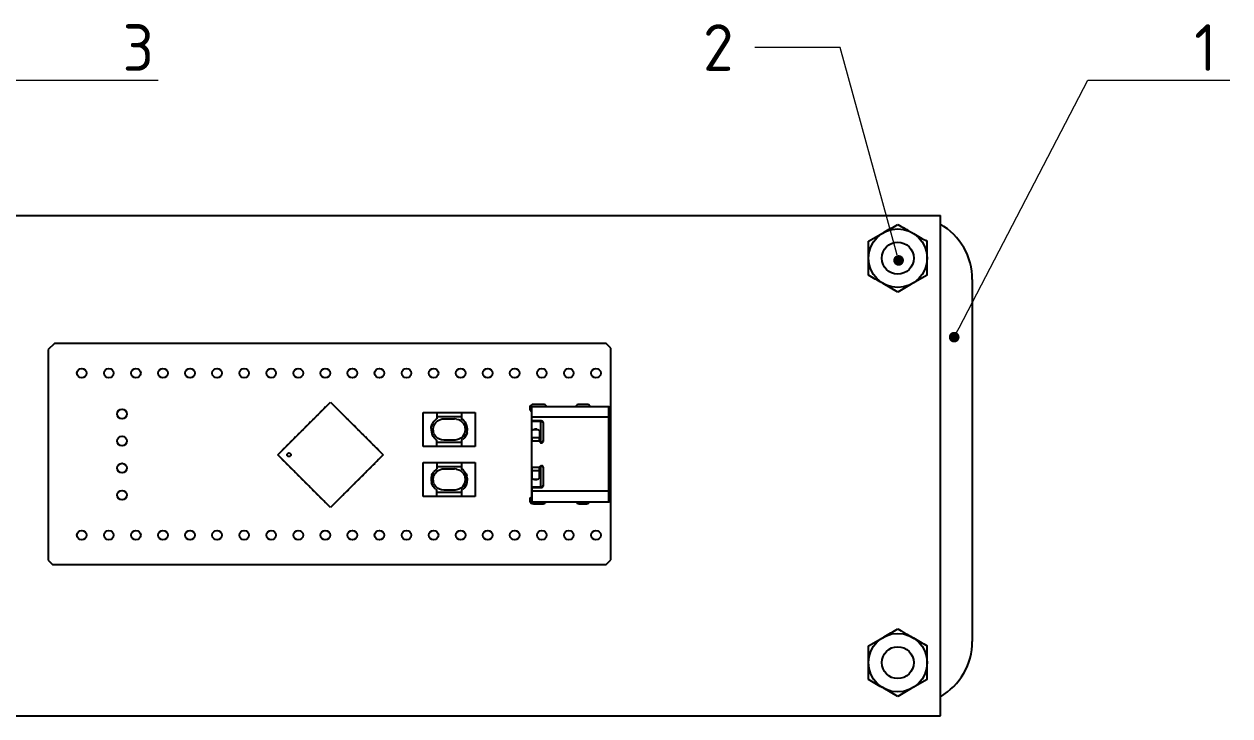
# Model space of a CAD drawing. Header units: millimetres. Extents: x 16604 to 36223, y 4309 to 8014.
# Drawn here: x 19460.4 to 19573.6, y 5281.8 to 5346.8 of the extents above; entities that cross this region are included whole.
import ezdxf
from ezdxf import colors
from ezdxf.entities.mleader import LeaderData, LeaderLine
from ezdxf.math import Vec2, Vec3

# ---------------------------------------------------------------- set-up
doc = ezdxf.new("R2010")
doc.units = ezdxf.units.MM
doc.layers.get('0').update_dxf_attribs({"lineweight": 35})
doc.layers.add('Nét mảnh', color=130, linetype='Continuous', lineweight=13)
doc.styles.get("Standard").update_dxf_attribs({"font": '', "height": 4.375})
doc.styles.get('Standard').set_extended_font_data('TCVN 7284')

# ---------------------------------------------------------------- blocks, each defined once
blk = doc.blocks.new('_Dot')
at = {"color": 0, "linetype": 'ByBlock', "lineweight": -2}
blk.add_line((-0.5, 0), (-1, 0), dxfattribs=at)
at = {"color": 0, "linetype": 'ByBlock', "const_width": 0.5}
blk.add_lwpolyline([(-0.25, 0, 1), (0.25, 0, 1)], format="xyb", close=True, dxfattribs=at)

msp = doc.modelspace()

# ---------------------------------------------------------------- linework, layer by layer
at = {"color": 7, "linetype": 'Continuous', "lineweight": 25}
for p, q in [((19424.48, 5328.8), (19546.41, 5328.8)), ((19546.41, 5281.8), (19546.41, 5328.8)), ((19539.66, 5326.39), (19541.03, 5327.18)), ((19545.16, 5323.21), (19543.78, 5322.42)), ((19549.41, 5322.8), (19549.41, 5288.8)), ((19542.41, 5321.62), (19541.03, 5322.42)), ((19463.25, 5316.79), (19462.67, 5316.21)), ((19462.67, 5316.21), (19462.67, 5296.42)), ((19515.04, 5316.79), (19463.25, 5316.79)), ((19515.47, 5316.36), (19515.04, 5316.79)), ((19515.47, 5296.45), (19515.47, 5316.36)), ((19484.21, 5306.33), (19489.16, 5311.28)), ((19488.36, 5310.49), (19488.18, 5310.31)), ((19488.36, 5310.49), (19488.36, 5310.48)), ((19488.71, 5310.84), (19488.53, 5310.66)), ((19488.54, 5310.66), (19488.53, 5310.66)), ((19488.71, 5310.84), (19488.72, 5310.83)), ((19489.16, 5311.28), (19494.11, 5306.33)), ((19489.61, 5310.84), (19489.6, 5310.83)), ((19489.79, 5310.66), (19489.61, 5310.84)), ((19489.79, 5310.66), (19489.78, 5310.66)), ((19489.96, 5310.49), (19489.95, 5310.48)), ((19490.14, 5310.31), (19489.96, 5310.49)), ((19515.29, 5310.85), (19508.05, 5310.85)), ((19508.05, 5309.63), (19508.05, 5310.85)), ((19509.12, 5311.07), (19508.22, 5311.07)), ((19513.21, 5311.07), (19512.51, 5311.07)), ((19515.29, 5301.91), (19515.29, 5310.85)), ((19487.3, 5309.43), (19487.12, 5309.25)), ((19487.12, 5309.25), (19487.13, 5309.24)), ((19487.3, 5309.43), (19487.3, 5309.42)), ((19487.65, 5309.78), (19487.47, 5309.6)), ((19487.47, 5309.6), (19487.48, 5309.6)), ((19487.65, 5309.78), (19487.66, 5309.77)), ((19488, 5310.13), (19487.83, 5309.96)), ((19487.83, 5309.96), (19487.83, 5309.95)), ((19488, 5310.13), (19488.01, 5310.13)), ((19488.18, 5310.31), (19488.19, 5310.3)), ((19490.14, 5310.31), (19490.13, 5310.3)), ((19490.32, 5310.13), (19490.31, 5310.13)), ((19490.49, 5309.96), (19490.32, 5310.13)), ((19490.49, 5309.96), (19490.49, 5309.95)), ((19490.67, 5309.78), (19490.66, 5309.77)), ((19490.85, 5309.6), (19490.67, 5309.78)), ((19490.85, 5309.6), (19490.84, 5309.6)), ((19491.2, 5309.25), (19491.02, 5309.43)), ((19491.02, 5309.43), (19491.02, 5309.42)), ((19491.2, 5309.25), (19491.19, 5309.24)), ((19497.86, 5310.31), (19502.76, 5310.31)), ((19497.86, 5307.11), (19497.86, 5310.31)), ((19498.67, 5309.1), (19498.75, 5309.28)), ((19498.88, 5309.47), (19498.75, 5309.28)), ((19499.04, 5309.63), (19498.88, 5309.47)), ((19498.88, 5309.08), (19498.96, 5309.23)), ((19498.96, 5309.23), (19499.04, 5309.35)), ((19499.04, 5309.63), (19499.16, 5309.72)), ((19499.04, 5309.35), (19499.14, 5309.45)), ((19499.14, 5309.45), (19499.22, 5309.52)), ((19499.16, 5310.31), (19499.16, 5309.72)), ((19501.46, 5309.91), (19499.16, 5309.91)), ((19499.22, 5309.52), (19499.33, 5309.59)), ((19499.33, 5309.59), (19499.5, 5309.66)), ((19499.5, 5309.66), (19499.66, 5309.7)), ((19499.66, 5309.7), (19499.81, 5309.71)), ((19499.81, 5309.71), (19500.81, 5309.71)), ((19500.99, 5309.69), (19500.81, 5309.71)), ((19500.99, 5309.69), (19501.21, 5309.63)), ((19501.21, 5309.63), (19501.38, 5309.54)), ((19501.38, 5309.54), (19501.54, 5309.4)), ((19501.46, 5310.31), (19501.46, 5309.72)), ((19501.46, 5309.72), (19501.61, 5309.61)), ((19501.61, 5309.61), (19501.46, 5309.72)), ((19501.54, 5309.4), (19501.65, 5309.26)), ((19501.72, 5309.5), (19501.61, 5309.61)), ((19501.65, 5309.26), (19501.73, 5309.1)), ((19501.81, 5309.38), (19501.72, 5309.5)), ((19501.89, 5309.23), (19501.81, 5309.38)), ((19501.96, 5309.06), (19501.89, 5309.23)), ((19502.76, 5310.31), (19502.76, 5307.11)), ((19515.32, 5309.85), (19508.02, 5309.85)), ((19508.02, 5309.85), (19508.02, 5307.89)), ((19508.02, 5309.63), (19508.05, 5309.63)), ((19508.02, 5309.48), (19508.17, 5309.48)), ((19508.97, 5309.51), (19508.17, 5309.51)), ((19508.17, 5309.48), (19508.17, 5309.51)), ((19508.17, 5309.48), (19508.97, 5309.48)), ((19508.87, 5309.48), (19508.87, 5307.53)), ((19508.97, 5309.48), (19508.97, 5309.51)), ((19509.12, 5309.33), (19509.15, 5309.33)), ((19509.12, 5309.33), (19509.12, 5307.63)), ((19509.15, 5307.63), (19509.15, 5309.33)), ((19515.32, 5302.91), (19515.32, 5309.85)), ((19486.24, 5308.37), (19486.06, 5308.19)), ((19486.06, 5308.19), (19486.07, 5308.18)), ((19486.24, 5308.37), (19486.24, 5308.36)), ((19486.59, 5308.72), (19486.41, 5308.54)), ((19486.41, 5308.54), (19486.42, 5308.54)), ((19486.59, 5308.72), (19486.6, 5308.71)), ((19486.94, 5309.07), (19486.77, 5308.9)), ((19486.77, 5308.9), (19486.77, 5308.89)), ((19486.94, 5309.07), (19486.95, 5309.07)), ((19491.38, 5309.07), (19491.37, 5309.07)), ((19491.55, 5308.9), (19491.38, 5309.07)), ((19491.55, 5308.9), (19491.55, 5308.89)), ((19491.73, 5308.72), (19491.72, 5308.71)), ((19491.91, 5308.54), (19491.73, 5308.72)), ((19491.91, 5308.54), (19491.9, 5308.54)), ((19492.26, 5308.19), (19492.08, 5308.37)), ((19492.08, 5308.37), (19492.08, 5308.36)), ((19492.26, 5308.19), (19492.25, 5308.18)), ((19498.61, 5308.81), (19498.62, 5308.91)), ((19498.61, 5308.81), (19498.61, 5308.65)), ((19498.61, 5308.65), (19498.64, 5308.44)), ((19498.62, 5308.91), (19498.67, 5309.1)), ((19498.64, 5308.44), (19498.71, 5308.23)), ((19498.81, 5308.04), (19498.71, 5308.23)), ((19498.81, 5308.76), (19498.83, 5308.91)), ((19498.81, 5308.68), (19498.81, 5308.76)), ((19498.82, 5308.59), (19498.81, 5308.68)), ((19498.84, 5308.47), (19498.82, 5308.59)), ((19498.83, 5308.91), (19498.88, 5309.08)), ((19498.88, 5308.33), (19498.84, 5308.47)), ((19498.94, 5308.21), (19498.88, 5308.33)), ((19499.03, 5308.08), (19498.94, 5308.21)), ((19499.12, 5307.99), (19499.03, 5308.08)), ((19501.65, 5308.17), (19501.55, 5308.03)), ((19501.73, 5308.32), (19501.65, 5308.17)), ((19501.73, 5309.1), (19501.79, 5308.93)), ((19501.79, 5308.48), (19501.73, 5308.32)), ((19501.83, 5308.08), (19501.73, 5307.93)), ((19501.79, 5308.93), (19501.81, 5308.77)), ((19501.81, 5308.65), (19501.79, 5308.48)), ((19501.81, 5308.77), (19501.81, 5308.65)), ((19501.92, 5308.24), (19501.83, 5308.08)), ((19501.98, 5308.42), (19501.92, 5308.24)), ((19502, 5308.88), (19501.96, 5309.06)), ((19501.98, 5308.42), (19502, 5308.58)), ((19502.01, 5308.78), (19502, 5308.88)), ((19502, 5308.58), (19502.01, 5308.67)), ((19502.01, 5308.67), (19502.01, 5308.78)), ((19508.05, 5307.91), (19508.05, 5308.54)), ((19508.52, 5308.73), (19508.32, 5308.73)), ((19508.32, 5308.72), (19508.32, 5308.73)), ((19508.32, 5308.72), (19508.52, 5308.72)), ((19508.52, 5308.73), (19508.52, 5308.72)), ((19508.79, 5308.54), (19508.79, 5307.91)), ((19508.82, 5307.89), (19508.82, 5308.52)), ((19484.82, 5306.95), (19484.64, 5306.77)), ((19484.82, 5306.95), (19484.83, 5306.94)), ((19485.17, 5307.3), (19485, 5307.13)), ((19485, 5307.13), (19485, 5307.12)), ((19485.17, 5307.3), (19485.18, 5307.3)), ((19485.53, 5307.66), (19485.35, 5307.48)), ((19485.35, 5307.48), (19485.36, 5307.47)), ((19485.53, 5307.66), (19485.54, 5307.65)), ((19485.88, 5308.01), (19485.71, 5307.83)), ((19485.71, 5307.83), (19485.71, 5307.83)), ((19485.88, 5308.01), (19485.89, 5308)), ((19492.44, 5308.01), (19492.43, 5308)), ((19492.61, 5307.83), (19492.44, 5308.01)), ((19492.61, 5307.83), (19492.61, 5307.83)), ((19492.79, 5307.66), (19492.78, 5307.65)), ((19492.97, 5307.48), (19492.79, 5307.66)), ((19492.97, 5307.48), (19492.96, 5307.47)), ((19493.32, 5307.13), (19493.14, 5307.3)), ((19493.14, 5307.3), (19493.14, 5307.3)), ((19493.32, 5307.13), (19493.31, 5307.12)), ((19493.5, 5306.95), (19493.49, 5306.94)), ((19493.67, 5306.77), (19493.5, 5306.95)), ((19502.76, 5307.11), (19497.86, 5307.11)), ((19498.94, 5307.89), (19498.81, 5308.04)), ((19499.06, 5307.77), (19498.94, 5307.89)), ((19499.16, 5307.71), (19499.06, 5307.77)), ((19499.26, 5307.87), (19499.12, 5307.99)), ((19499.16, 5307.11), (19499.16, 5307.71)), ((19499.16, 5307.51), (19501.46, 5307.51)), ((19499.41, 5307.79), (19499.26, 5307.87)), ((19499.57, 5307.74), (19499.41, 5307.79)), ((19499.81, 5307.71), (19499.57, 5307.74)), ((19500.52, 5307.71), (19499.81, 5307.71)), ((19500.88, 5307.71), (19500.52, 5307.71)), ((19501.03, 5307.73), (19500.88, 5307.71)), ((19501.21, 5307.79), (19501.03, 5307.73)), ((19501.39, 5307.89), (19501.21, 5307.79)), ((19501.55, 5308.03), (19501.39, 5307.89)), ((19501.46, 5307.71), (19501.58, 5307.79)), ((19501.46, 5307.71), (19501.46, 5307.11)), ((19501.73, 5307.93), (19501.58, 5307.79)), ((19508.02, 5307.61), (19508.02, 5305.14)), ((19508.79, 5307.61), (19508.02, 5307.61)), ((19508.05, 5307.91), (19508.05, 5307.61)), ((19508.79, 5307.91), (19508.05, 5307.91)), ((19508.05, 5305.14), (19508.05, 5307.61)), ((19508.82, 5307.61), (19508.79, 5307.61)), ((19508.87, 5307.53), (19508.86, 5307.53)), ((19509.12, 5307.63), (19509.15, 5307.63)), ((19489.16, 5301.38), (19484.21, 5306.33)), ((19484.64, 5306.77), (19484.65, 5306.77)), ((19484.82, 5305.7), (19484.64, 5305.88)), ((19484.65, 5305.88), (19484.64, 5305.88)), ((19494.11, 5306.33), (19489.16, 5301.38)), ((19493.67, 5305.88), (19493.5, 5305.7)), ((19493.67, 5306.77), (19493.67, 5306.77)), ((19493.67, 5305.88), (19493.67, 5305.88)), ((19484.83, 5305.71), (19484.82, 5305.7)), ((19485, 5305.53), (19485, 5305.52)), ((19485.17, 5305.35), (19485, 5305.52)), ((19485.18, 5305.35), (19485.17, 5305.35)), ((19485.36, 5305.18), (19485.35, 5305.17)), ((19485.53, 5304.99), (19485.35, 5305.17)), ((19485.54, 5305), (19485.53, 5304.99)), ((19485.88, 5304.64), (19485.71, 5304.82)), ((19485.71, 5304.82), (19485.71, 5304.82)), ((19492.61, 5304.82), (19492.44, 5304.64)), ((19492.61, 5304.82), (19492.61, 5304.82)), ((19492.78, 5305), (19492.79, 5304.99)), ((19492.97, 5305.17), (19492.79, 5304.99)), ((19492.96, 5305.18), (19492.97, 5305.17)), ((19493.32, 5305.52), (19493.14, 5305.35)), ((19493.14, 5305.35), (19493.14, 5305.35)), ((19493.31, 5305.53), (19493.32, 5305.52)), ((19493.5, 5305.7), (19493.49, 5305.71)), ((19497.86, 5305.61), (19502.76, 5305.61)), ((19497.86, 5302.41), (19497.86, 5305.61)), ((19498.75, 5304.58), (19498.88, 5304.77)), ((19499.04, 5304.93), (19498.88, 5304.77)), ((19499.16, 5305.02), (19499.04, 5304.93)), ((19499.04, 5304.65), (19499.14, 5304.75)), ((19499.14, 5304.75), (19499.22, 5304.82)), ((19499.16, 5305.61), (19499.16, 5305.02)), ((19501.46, 5305.21), (19499.16, 5305.21)), ((19499.22, 5304.82), (19499.33, 5304.89)), ((19499.33, 5304.89), (19499.5, 5304.96)), ((19499.5, 5304.96), (19499.66, 5305)), ((19499.66, 5305), (19499.81, 5305.01)), ((19499.81, 5305.01), (19500.81, 5305.01)), ((19500.99, 5304.99), (19500.81, 5305.01)), ((19500.99, 5304.99), (19501.21, 5304.93)), ((19501.21, 5304.93), (19501.38, 5304.84)), ((19501.38, 5304.84), (19501.54, 5304.7)), ((19501.46, 5305.61), (19501.46, 5305.02)), ((19501.46, 5305.02), (19501.61, 5304.91)), ((19501.61, 5304.91), (19501.46, 5305.02)), ((19501.54, 5304.7), (19501.65, 5304.56)), ((19501.61, 5304.91), (19501.72, 5304.8)), ((19501.72, 5304.8), (19501.81, 5304.68)), ((19501.81, 5304.68), (19501.89, 5304.53)), ((19502.76, 5305.61), (19502.76, 5302.41)), ((19508.02, 5305.14), (19508.05, 5305.14)), ((19508.02, 5304.86), (19508.02, 5304.23)), ((19508.79, 5305.14), (19508.05, 5305.14)), ((19508.05, 5305.14), (19508.05, 5304.84)), ((19508.05, 5304.84), (19508.79, 5304.84)), ((19508.05, 5304.84), (19508.05, 5304.21)), ((19508.79, 5305.14), (19508.82, 5305.14)), ((19508.79, 5304.21), (19508.79, 5304.84)), ((19508.82, 5304.23), (19508.82, 5304.86)), ((19508.86, 5305.23), (19508.87, 5305.23)), ((19508.87, 5305.23), (19508.87, 5303.28)), ((19508.97, 5305.31), (19508.97, 5305.28)), ((19509.12, 5305.13), (19509.15, 5305.13)), ((19509.12, 5305.13), (19509.12, 5303.43)), ((19509.15, 5303.43), (19509.15, 5305.13)), ((19485.89, 5304.65), (19485.88, 5304.64)), ((19486.07, 5304.47), (19486.06, 5304.46)), ((19486.24, 5304.29), (19486.06, 5304.46)), ((19486.24, 5304.29), (19486.24, 5304.29)), ((19486.42, 5304.12), (19486.41, 5304.11)), ((19486.59, 5303.93), (19486.41, 5304.11)), ((19486.6, 5303.94), (19486.59, 5303.93)), ((19486.77, 5303.76), (19486.77, 5303.75)), ((19486.94, 5303.58), (19486.77, 5303.75)), ((19486.95, 5303.59), (19486.94, 5303.58)), ((19491.37, 5303.59), (19491.38, 5303.58)), ((19491.55, 5303.75), (19491.38, 5303.58)), ((19491.55, 5303.76), (19491.55, 5303.75)), ((19491.72, 5303.94), (19491.73, 5303.93)), ((19491.91, 5304.11), (19491.73, 5303.93)), ((19491.9, 5304.12), (19491.91, 5304.11)), ((19492.26, 5304.46), (19492.08, 5304.29)), ((19492.08, 5304.29), (19492.08, 5304.29)), ((19492.25, 5304.47), (19492.26, 5304.46)), ((19492.43, 5304.65), (19492.44, 5304.64)), ((19498.62, 5304.21), (19498.61, 5304.11)), ((19498.61, 5304.11), (19498.61, 5303.95)), ((19498.61, 5303.95), (19498.64, 5303.74)), ((19498.67, 5304.4), (19498.62, 5304.21)), ((19498.71, 5303.53), (19498.64, 5303.74)), ((19498.67, 5304.4), (19498.75, 5304.58)), ((19498.81, 5304.06), (19498.83, 5304.21)), ((19498.81, 5303.98), (19498.81, 5304.06)), ((19498.82, 5303.89), (19498.81, 5303.98)), ((19498.84, 5303.77), (19498.82, 5303.89)), ((19498.83, 5304.21), (19498.88, 5304.38)), ((19498.88, 5303.63), (19498.84, 5303.77)), ((19498.88, 5304.38), (19498.96, 5304.53)), ((19498.94, 5303.51), (19498.88, 5303.63)), ((19498.96, 5304.53), (19499.04, 5304.65)), ((19501.65, 5304.56), (19501.73, 5304.4)), ((19501.73, 5303.62), (19501.65, 5303.47)), ((19501.73, 5304.4), (19501.79, 5304.23)), ((19501.79, 5303.78), (19501.73, 5303.62)), ((19501.79, 5304.23), (19501.81, 5304.07)), ((19501.81, 5303.95), (19501.79, 5303.78)), ((19501.81, 5304.07), (19501.81, 5303.95)), ((19501.89, 5304.53), (19501.96, 5304.36)), ((19501.92, 5303.54), (19501.98, 5303.72)), ((19502, 5304.18), (19501.96, 5304.36)), ((19501.98, 5303.72), (19502, 5303.88)), ((19502.01, 5304.08), (19502, 5304.18)), ((19502, 5303.88), (19502.01, 5303.97)), ((19502.01, 5303.97), (19502.01, 5304.08)), ((19508.02, 5304.23), (19508.02, 5302.91)), ((19508.32, 5304.03), (19508.52, 5304.03)), ((19508.32, 5304.03), (19508.32, 5304.02)), ((19508.32, 5304.02), (19508.52, 5304.02)), ((19508.52, 5304.02), (19508.52, 5304.03)), ((19487.13, 5303.41), (19487.12, 5303.4)), ((19487.3, 5303.22), (19487.12, 5303.4)), ((19487.3, 5303.23), (19487.3, 5303.22)), ((19487.48, 5303.05), (19487.47, 5303.05)), ((19487.65, 5302.87), (19487.47, 5303.05)), ((19487.66, 5302.88), (19487.65, 5302.87)), ((19487.83, 5302.7), (19487.83, 5302.69)), ((19488, 5302.52), (19487.83, 5302.69)), ((19488.01, 5302.52), (19488, 5302.52)), ((19490.31, 5302.52), (19490.32, 5302.52)), ((19490.49, 5302.69), (19490.32, 5302.52)), ((19490.49, 5302.7), (19490.49, 5302.69)), ((19490.66, 5302.88), (19490.67, 5302.87)), ((19490.85, 5303.05), (19490.67, 5302.87)), ((19490.84, 5303.05), (19490.85, 5303.05)), ((19491.2, 5303.4), (19491.02, 5303.22)), ((19491.02, 5303.23), (19491.02, 5303.22)), ((19491.19, 5303.41), (19491.2, 5303.4)), ((19498.81, 5303.34), (19498.71, 5303.53)), ((19498.94, 5303.19), (19498.81, 5303.34)), ((19499.03, 5303.38), (19498.94, 5303.51)), ((19499.06, 5303.07), (19498.94, 5303.19)), ((19499.12, 5303.29), (19499.03, 5303.38)), ((19499.06, 5303.07), (19499.16, 5303.01)), ((19499.26, 5303.17), (19499.12, 5303.29)), ((19499.16, 5302.41), (19499.16, 5303.01)), ((19499.16, 5302.81), (19501.46, 5302.81)), ((19499.41, 5303.09), (19499.26, 5303.17)), ((19499.57, 5303.04), (19499.41, 5303.09)), ((19499.81, 5303.01), (19499.57, 5303.04)), ((19500.52, 5303.01), (19499.81, 5303.01)), ((19500.88, 5303.01), (19500.52, 5303.01)), ((19501.03, 5303.03), (19500.88, 5303.01)), ((19501.21, 5303.09), (19501.03, 5303.03)), ((19501.39, 5303.19), (19501.21, 5303.09)), ((19501.55, 5303.33), (19501.39, 5303.19)), ((19501.46, 5303.01), (19501.58, 5303.09)), ((19501.46, 5303.01), (19501.46, 5302.41)), ((19501.65, 5303.47), (19501.55, 5303.33)), ((19501.73, 5303.23), (19501.58, 5303.09)), ((19501.83, 5303.38), (19501.73, 5303.23)), ((19501.92, 5303.54), (19501.83, 5303.38)), ((19508.17, 5303.28), (19508.02, 5303.28)), ((19508.02, 5303.13), (19508.05, 5303.13)), ((19515.32, 5302.91), (19508.02, 5302.91)), ((19508.05, 5303.13), (19508.05, 5301.91)), ((19508.17, 5303.25), (19508.17, 5303.28)), ((19508.97, 5303.28), (19508.17, 5303.28)), ((19508.17, 5303.25), (19508.97, 5303.25)), ((19508.97, 5303.28), (19508.97, 5303.25)), ((19509.12, 5303.43), (19509.15, 5303.43)), ((19488.19, 5302.35), (19488.18, 5302.34)), ((19488.36, 5302.16), (19488.18, 5302.34)), ((19488.36, 5302.17), (19488.36, 5302.16)), ((19488.71, 5301.81), (19488.53, 5301.99)), ((19488.54, 5301.99), (19488.53, 5301.99)), ((19488.72, 5301.82), (19488.71, 5301.81)), ((19489.6, 5301.82), (19489.61, 5301.81)), ((19489.79, 5301.99), (19489.61, 5301.81)), ((19489.78, 5301.99), (19489.79, 5301.99)), ((19489.95, 5302.17), (19489.96, 5302.16)), ((19490.14, 5302.34), (19489.96, 5302.16)), ((19490.13, 5302.35), (19490.14, 5302.34)), ((19502.76, 5302.41), (19497.86, 5302.41)), ((19508.05, 5301.91), (19515.29, 5301.91)), ((19508.22, 5301.73), (19509.12, 5301.73)), ((19512.51, 5301.73), (19513.21, 5301.73)), ((19462.67, 5296.42), (19463.07, 5296.01)), ((19463.07, 5296.01), (19515.04, 5296.01)), ((19515.04, 5296.01), (19515.47, 5296.45)), ((19539.66, 5288.39), (19541.03, 5289.18)), ((19542.41, 5283.62), (19541.03, 5284.42)), ((19545.16, 5285.21), (19543.78, 5284.42)), ((19438.41, 5281.8), (19546.41, 5281.8))]:
    msp.add_line(p, q, dxfattribs=at)
at = {"color": 7, "linetype": 'Continuous', "lineweight": 25, "flags": 128}
for points in [[(19508.79, 5307.63), (19508.79, 5307.67), (19508.79, 5307.71), (19508.79, 5307.75), (19508.79, 5307.79), (19508.79, 5307.82), (19508.79, 5307.86), (19508.79, 5307.89), (19508.79, 5307.91)], [(19508.79, 5304.84), (19508.79, 5304.87), (19508.79, 5304.9), (19508.79, 5304.93), (19508.79, 5305), (19508.79, 5305.08), (19508.79, 5305.12)]]:
    msp.add_lwpolyline(points, dxfattribs=at)
at = {"color": 7, "linetype": 'Continuous', "lineweight": 25}
for centre, radius in [((19542.41, 5324.8), 2.75), ((19542.41, 5324.8), 1.5), ((19465.82, 5314), 0.45), ((19468.36, 5314), 0.45), ((19470.9, 5314), 0.45), ((19473.44, 5314), 0.45), ((19475.98, 5314), 0.45), ((19478.52, 5314), 0.45), ((19481.06, 5314), 0.45), ((19483.6, 5314), 0.45), ((19486.14, 5314), 0.45), ((19488.68, 5314), 0.45), ((19491.22, 5314), 0.45), ((19493.76, 5314), 0.45), ((19496.3, 5314), 0.45), ((19498.84, 5314), 0.45), ((19501.38, 5314), 0.45), ((19503.92, 5314), 0.45), ((19506.46, 5314), 0.45), ((19509, 5314), 0.45), ((19511.54, 5314), 0.45), ((19514.08, 5314), 0.45), ((19469.6, 5310.16), 0.45), ((19469.6, 5307.62), 0.45), ((19485.27, 5306.33), 0.175), ((19469.6, 5305.08), 0.45), ((19469.6, 5302.54), 0.45), ((19465.82, 5298.78), 0.45), ((19468.36, 5298.78), 0.45), ((19470.9, 5298.78), 0.45), ((19473.44, 5298.78), 0.45), ((19475.98, 5298.78), 0.45), ((19478.52, 5298.78), 0.45), ((19481.06, 5298.78), 0.45), ((19483.6, 5298.78), 0.45), ((19486.14, 5298.78), 0.45), ((19488.68, 5298.78), 0.45), ((19491.22, 5298.78), 0.45), ((19493.76, 5298.78), 0.45), ((19496.3, 5298.78), 0.45), ((19498.84, 5298.78), 0.45), ((19501.38, 5298.78), 0.45), ((19503.92, 5298.78), 0.45), ((19506.46, 5298.78), 0.45), ((19509, 5298.78), 0.45), ((19511.54, 5298.78), 0.45), ((19514.08, 5298.78), 0.45), ((19542.41, 5286.8), 2.75), ((19542.41, 5286.8), 1.5)]:
    msp.add_circle(centre, radius, dxfattribs=at)
for centre, radius, start, end in [((19543.41, 5322.8), 6, 0, 60), ((19508.22, 5310.72), 0.35, 90, 233.9275), ((19508.05, 5310.82), 0.03, 90, 180), ((19509.12, 5310.72), 0.35, 20.9709, 90), ((19512.51, 5310.72), 0.35, 90, 159.029), ((19513.21, 5310.72), 0.35, 20.971, 90), ((19515.29, 5310.82), 0.03, 0, 90), ((19508.17, 5309.63), 0.15, 180, 270), ((19508.97, 5309.33), 0.15, 0, 90), ((19508.05, 5308.52), 0.0271, 83.2806, 171.135), ((19508.8, 5308.52), 0.0271, 8.865, 96.7194), ((19508.05, 5307.89), 0.0271, 83.2806, 171.135), ((19508.8, 5307.89), 0.0271, 8.865, 96.7194), ((19508.8, 5307.44), 0.186, 83.0581, 92.3038), ((19508.97, 5307.63), 0.15, 184.775, 0), ((19508.05, 5304.86), 0.0271, 188.865, 276.7194), ((19508.8, 5305.31), 0.186, 267.6962, 276.9419), ((19508.8, 5304.86), 0.0271, 263.2806, 351.135), ((19508.97, 5305.13), 0.15, 0, 175.225), ((19508.05, 5304.23), 0.0271, 188.865, 276.7194), ((19508.8, 5304.23), 0.0271, 263.2806, 351.135), ((19508.17, 5303.13), 0.15, 90, 180), ((19508.97, 5303.43), 0.15, 270, 0), ((19508.22, 5302.08), 0.35, 126.2629, 270), ((19508.05, 5301.94), 0.03, 180, 270), ((19509.12, 5302.08), 0.35, 270, 330.0617), ((19512.51, 5302.08), 0.35, 209.9383, 270), ((19513.21, 5302.08), 0.35, 270, 330.0618), ((19515.29, 5301.94), 0.03, 270, 0), ((19543.41, 5288.8), 6, 300, 0)]:
    msp.add_arc(centre, radius, start, end, dxfattribs=at)
for points, knots in [([(19541.03, 5327.18), (19541.07, 5327.2), (19541.53, 5327.47), (19541.99, 5327.73), (19542.41, 5327.97)], [0, 0, 0, 0, 0.07015, 1, 1, 1, 1]), ([(19542.41, 5327.97), (19542.63, 5327.84), (19543.08, 5327.58), (19543.55, 5327.32), (19543.78, 5327.18)], [0, 0, 0, 0, 0.495458, 1, 1, 1, 1]), ([(19539.66, 5324.8), (19539.66, 5324.94), (19539.66, 5325.48), (19539.66, 5326), (19539.66, 5326.39)], [0, 0, 0, 0, 0.268634, 1, 1, 1, 1]), ([(19543.78, 5327.18), (19543.82, 5327.16), (19544.28, 5326.89), (19544.74, 5326.63), (19545.16, 5326.39)], [0, 0, 0, 0, 0.07015, 1, 1, 1, 1]), ([(19545.16, 5324.8), (19545.16, 5324.94), (19545.16, 5325.48), (19545.16, 5326), (19545.16, 5326.39)], [0, 0, 0, 0, 0.268634, 1, 1, 1, 1]), ([(19539.66, 5323.21), (19539.66, 5323.34), (19539.66, 5323.86), (19539.66, 5324.4), (19539.66, 5324.8)], [0, 0, 0, 0, 0.257551, 1, 1, 1, 1]), ([(19545.16, 5323.21), (19545.16, 5323.34), (19545.16, 5323.86), (19545.16, 5324.4), (19545.16, 5324.8)], [0, 0, 0, 0, 0.257551, 1, 1, 1, 1]), ([(19541.03, 5322.42), (19541, 5322.44), (19540.54, 5322.7), (19540.08, 5322.97), (19539.66, 5323.21)], [0, 0, 0, 0, 0.07015, 1, 1, 1, 1]), ([(19543.78, 5322.42), (19543.75, 5322.4), (19543.29, 5322.13), (19542.83, 5321.87), (19542.41, 5321.62)], [0, 0, 0, 0, 0.0701503, 1, 1, 1, 1]), ([(19508.02, 5310.82), (19508.02, 5310.8), (19508.02, 5310.76), (19508.02, 5310.5), (19508.02, 5310.17), (19508.02, 5309.95), (19508.02, 5309.85)], [0, 0, 0, 0, 0.270261, 0.562429, 0.789736, 1, 1, 1, 1]), ([(19515.32, 5309.85), (19515.32, 5309.98), (19515.32, 5310.27), (19515.32, 5310.59), (19515.32, 5310.78), (19515.32, 5310.81), (19515.32, 5310.82)], [0, 0, 0, 0, 0.270261, 0.562429, 0.789736, 1, 1, 1, 1]), ([(19508.17, 5309.51), (19508.15, 5309.51), (19508.12, 5309.51), (19508.08, 5309.55), (19508.06, 5309.59), (19508.05, 5309.61), (19508.05, 5309.63)], [0, 0, 0, 0, 0.270261, 0.562429, 0.789736, 1, 1, 1, 1]), ([(19509.15, 5309.33), (19509.15, 5309.35), (19509.14, 5309.4), (19509.09, 5309.47), (19509.03, 5309.5), (19508.99, 5309.5), (19508.97, 5309.51)], [0, 0, 0, 0, 0.270261, 0.562429, 0.789736, 1, 1, 1, 1]), ([(19508.05, 5308.54), (19508.06, 5308.57), (19508.07, 5308.62), (19508.14, 5308.68), (19508.23, 5308.71), (19508.29, 5308.72), (19508.32, 5308.72)], [0, 0, 0, 0, 0.270261, 0.562429, 0.789736, 1, 1, 1, 1]), ([(19508.52, 5308.72), (19508.56, 5308.72), (19508.64, 5308.71), (19508.73, 5308.66), (19508.78, 5308.6), (19508.79, 5308.56), (19508.79, 5308.54)], [0, 0, 0, 0, 0.270261, 0.562429, 0.789736, 1, 1, 1, 1]), ([(19508.02, 5307.89), (19508.02, 5307.85), (19508.02, 5307.77), (19508.02, 5307.66), (19508.02, 5307.61)], [0, 0, 0, 0, 0.56, 1, 1, 1, 1]), ([(19508.79, 5307.61), (19508.79, 5307.61), (19508.79, 5307.62), (19508.79, 5307.62), (19508.79, 5307.63)], [0, 0, 0, 0, 0.559999, 1, 1, 1, 1]), ([(19508.79, 5307.61), (19508.8, 5307.59), (19508.81, 5307.54), (19508.86, 5307.48), (19508.91, 5307.45), (19508.95, 5307.45), (19508.97, 5307.45)], [0, 0, 0, 0, 0.27129, 0.562164, 0.788709, 1, 1, 1, 1]), ([(19508.82, 5307.63), (19508.82, 5307.68), (19508.82, 5307.79), (19508.82, 5307.86), (19508.82, 5307.89)], [0, 0, 0, 0, 0.56, 1, 1, 1, 1]), ([(19508.82, 5307.61), (19508.82, 5307.62), (19508.82, 5307.62), (19508.82, 5307.62), (19508.82, 5307.63)], [0, 0, 0, 0, 0.559921, 1, 1, 1, 1]), ([(19508.97, 5307.45), (19509, 5307.45), (19509.05, 5307.46), (19509.11, 5307.5), (19509.15, 5307.57), (19509.15, 5307.61), (19509.15, 5307.63)], [0, 0, 0, 0, 0.270261, 0.562429, 0.789736, 1, 1, 1, 1]), ([(19508.02, 5305.14), (19508.02, 5305.08), (19508.02, 5304.97), (19508.02, 5304.89), (19508.02, 5304.86)], [0, 0, 0, 0, 0.56, 1, 1, 1, 1]), ([(19508.97, 5305.31), (19508.95, 5305.3), (19508.9, 5305.3), (19508.84, 5305.25), (19508.8, 5305.2), (19508.8, 5305.16), (19508.79, 5305.14)], [0, 0, 0, 0, 0.27129, 0.562164, 0.788709, 1, 1, 1, 1]), ([(19508.79, 5305.12), (19508.79, 5305.13), (19508.79, 5305.13), (19508.79, 5305.14), (19508.79, 5305.14)], [0, 0, 0, 0, 0.559997, 1, 1, 1, 1]), ([(19508.82, 5305.13), (19508.82, 5305.13), (19508.82, 5305.13), (19508.82, 5305.14), (19508.82, 5305.14)], [0, 0, 0, 0, 0.5600102, 1, 1, 1, 1]), ([(19508.82, 5304.86), (19508.82, 5304.9), (19508.82, 5304.98), (19508.82, 5305.08), (19508.82, 5305.13)], [0, 0, 0, 0, 0.56, 1, 1, 1, 1]), ([(19509.15, 5305.13), (19509.15, 5305.15), (19509.14, 5305.2), (19509.09, 5305.27), (19509.03, 5305.3), (19508.99, 5305.3), (19508.97, 5305.31)], [0, 0, 0, 0, 0.270261, 0.562429, 0.789736, 1, 1, 1, 1]), ([(19508.05, 5304.21), (19508.06, 5304.18), (19508.07, 5304.13), (19508.14, 5304.07), (19508.23, 5304.04), (19508.29, 5304.03), (19508.32, 5304.03)], [0, 0, 0, 0, 0.279899, 0.561041, 0.788392, 1, 1, 1, 1]), ([(19508.52, 5304.03), (19508.56, 5304.03), (19508.64, 5304.04), (19508.73, 5304.09), (19508.78, 5304.15), (19508.79, 5304.19), (19508.79, 5304.21)], [0, 0, 0, 0, 0.279899, 0.561041, 0.788392, 1, 1, 1, 1]), ([(19508.02, 5302.91), (19508.02, 5302.77), (19508.02, 5302.48), (19508.02, 5302.16), (19508.02, 5301.97), (19508.02, 5301.95), (19508.02, 5301.94)], [0, 0, 0, 0, 0.270261, 0.562429, 0.789736, 1, 1, 1, 1]), ([(19508.05, 5303.13), (19508.05, 5303.14), (19508.06, 5303.18), (19508.09, 5303.22), (19508.13, 5303.24), (19508.16, 5303.24), (19508.17, 5303.25)], [0, 0, 0, 0, 0.270261, 0.562429, 0.789736, 1, 1, 1, 1]), ([(19508.97, 5303.25), (19509, 5303.25), (19509.05, 5303.26), (19509.11, 5303.3), (19509.15, 5303.37), (19509.15, 5303.41), (19509.15, 5303.43)], [0, 0, 0, 0, 0.270261, 0.562429, 0.789736, 1, 1, 1, 1]), ([(19515.32, 5301.94), (19515.32, 5301.95), (19515.32, 5301.99), (19515.32, 5302.25), (19515.32, 5302.58), (19515.32, 5302.8), (19515.32, 5302.91)], [0, 0, 0, 0, 0.270261, 0.562429, 0.789736, 1, 1, 1, 1]), ([(19541.03, 5289.18), (19541.07, 5289.2), (19541.53, 5289.47), (19541.99, 5289.73), (19542.41, 5289.97)], [0, 0, 0, 0, 0.07015, 1, 1, 1, 1]), ([(19542.41, 5289.97), (19542.63, 5289.84), (19543.08, 5289.58), (19543.55, 5289.32), (19543.78, 5289.18)], [0, 0, 0, 0, 0.495458, 1, 1, 1, 1]), ([(19543.78, 5289.18), (19543.82, 5289.16), (19544.28, 5288.89), (19544.74, 5288.63), (19545.16, 5288.39)], [0, 0, 0, 0, 0.07015, 1, 1, 1, 1]), ([(19539.66, 5286.8), (19539.66, 5286.94), (19539.66, 5287.48), (19539.66, 5288), (19539.66, 5288.39)], [0, 0, 0, 0, 0.268634, 1, 1, 1, 1]), ([(19545.16, 5286.8), (19545.16, 5286.94), (19545.16, 5287.48), (19545.16, 5288), (19545.16, 5288.39)], [0, 0, 0, 0, 0.268634, 1, 1, 1, 1]), ([(19539.66, 5285.21), (19539.66, 5285.34), (19539.66, 5285.86), (19539.66, 5286.4), (19539.66, 5286.8)], [0, 0, 0, 0, 0.257551, 1, 1, 1, 1]), ([(19545.16, 5285.21), (19545.16, 5285.34), (19545.16, 5285.86), (19545.16, 5286.4), (19545.16, 5286.8)], [0, 0, 0, 0, 0.257551, 1, 1, 1, 1]), ([(19541.03, 5284.42), (19541, 5284.44), (19540.54, 5284.7), (19540.08, 5284.97), (19539.66, 5285.21)], [0, 0, 0, 0, 0.07015, 1, 1, 1, 1]), ([(19543.78, 5284.42), (19543.75, 5284.4), (19543.29, 5284.13), (19542.83, 5283.87), (19542.41, 5283.62)], [0, 0, 0, 0, 0.0701503, 1, 1, 1, 1])]:
    msp.add_open_spline(points, degree=3, knots=knots, dxfattribs=at)

# ---------------------------------------------------------------- leaders
at = {"layer": 'Nét mảnh'}
ml = msp.add_multileader_mtext('Standard', dxfattribs=at)
ml.set_content('3', color=256)
ml.set_leader_properties(linetype='ByLayer', lineweight=13)
ml.set_arrow_properties(name='DOT')
ml.build(insert=Vec2(0, 0))
ml.multileader.update_dxf_attribs({"text_left_attachment_type": 5, "arrow_head_size": 1})
ctx = ml.context
ctx.base_point, ctx.char_height, ctx.arrow_head_size, ctx.plane_origin = Vec3(19467.65, 5341.53), 4.38, 1, Vec3(19444.59, 5325.17)
ctx.left_attachment = 5
notes = []
notes.append((ctx, [(0, (1, 1, 0), (19459.65, 5341.53), (1, 0), 8, [(0, [(19444.59, 5325.17)], 0, [])])]))
ctx.mtext.insert, ctx.mtext.flow_direction = Vec3(19469.65, 5346.78), 5
ml = msp.add_multileader_mtext('Standard', dxfattribs=at)
ml.set_content('2', color=256)
ml.set_leader_properties(linetype='ByLayer', lineweight=13)
ml.set_arrow_properties(name='DOT')
ml.build(insert=Vec2(0, 0))
ml.multileader.update_dxf_attribs({"text_left_attachment_type": 5, "arrow_head_size": 1})
ctx = ml.context
ctx.base_point, ctx.char_height, ctx.arrow_head_size, ctx.plane_origin = Vec3(19522.8, 5341.53), 4.38, 1, Vec3(19542.49, 5324.59)
ctx.left_attachment, ctx.text_align_type = 5, 2
notes.append((ctx, [(1, (1, 1, 0), (19536.99, 5344.59), (-1, 0), 8, [(0, [(19542.49, 5324.59)], 0, [])])]))
ctx.mtext.insert, ctx.mtext.alignment, ctx.mtext.flow_direction = Vec3(19526.99, 5346.78), 3, 5
ml = msp.add_multileader_mtext('Standard', dxfattribs=at)
ml.set_content('1', color=256)
ml.set_leader_properties(linetype='ByLayer', lineweight=13)
ml.set_arrow_properties(name='DOT')
ml.build(insert=Vec2(0, 0))
ml.multileader.update_dxf_attribs({"text_left_attachment_type": 5, "arrow_head_size": 1})
ctx = ml.context
ctx.base_point, ctx.char_height, ctx.arrow_head_size, ctx.plane_origin = Vec3(19568.24, 5341.53), 4.38, 1, Vec3(19547.71, 5315.27)
ctx.left_attachment = 5
notes.append((ctx, [(0, (1, 1, 0), (19560.24, 5341.53), (1, 0), 8, [(0, [(19547.71, 5317.38)], 0, [])])]))
ctx.mtext.insert, ctx.mtext.flow_direction = Vec3(19570.24, 5346.78), 5
for ctx, leaders in notes:
    for number, flags, end, landing, length, lines in leaders:
        leader = LeaderData()
        leader.index, (leader.has_last_leader_line, leader.has_dogleg_vector, leader.attachment_direction) = number, flags
        leader.last_leader_point, leader.dogleg_vector, leader.dogleg_length = Vec3(end), Vec3(landing), length
        for number, points, colour, breaks in lines:
            line = LeaderLine()
            line.index, line.vertices, line.color, line.breaks = number, Vec3.list(points), colors.encode_raw_color(colour), breaks
            leader.lines.append(line)
        ctx.leaders.append(leader)

doc.saveas('drawing.dxf')
